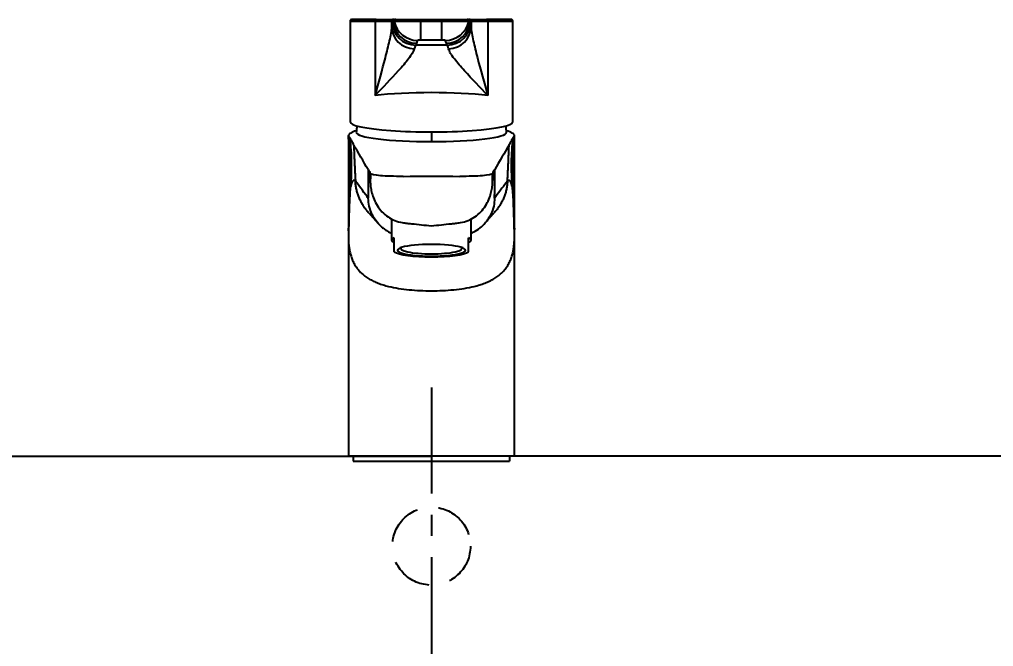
# Model space of a CAD drawing. Extents: x 0 to 3651, y -181 to 2100.
# Drawn here: x 600.1 to 887.4, y 587.1 to 772.1 of the extents above; entities that cross this region are included whole.
import ezdxf

# ---------------------------------------------------------------- set-up
doc = ezdxf.new("R2010")
doc.units = 0
doc.header["$LTSCALE"] = 25
doc.header["$MEASUREMENT"] = 0
doc.linetypes.add('CENTER', pattern=[2, 1.25, -0.25, 0.25, -0.25])
doc.linetypes.add('HIDDEN', pattern=[0.375, 0.25, -0.125])
doc.layers.get('0').update_dxf_attribs({"linetype": 'CONTINUOUS'})
doc.layers.get('DEFPOINTS').update_dxf_attribs({"linetype": 'CONTINUOUS'})
for name, color, linetype in [('1', 1, 'CONTINUOUS'), ('2', 2, 'CONTINUOUS'), ('3', 3, 'CONTINUOUS'), ('5', 5, 'CONTINUOUS')]:
    doc.layers.add(name, color=color, linetype=linetype)
doc.styles.get("Standard").update_dxf_attribs({"font": 'NanumGothic.ttf'})
doc.dimstyles.get("Standard").update_dxf_attribs({"dimtxt": 2.5, "dimasz": 2, "dimexe": 2, "dimexo": 1, "dimgap": 1.5, "dimtad": 1, "dimdec": 0, "dimlfac": 10, "dimrnd": 0.5, "dimzin": 0, "dimdsep": 46, "dimtxsty": 'Standard', "dimcen": 0, "dimclrt": 2, "dimadec": 0, "dimazin": 0, "dimtfac": 1, "dimtdec": 0, "dimtmove": 0, "dimatfit": 3, "dimfxl": 0, "dimtolj": 1, "dimtzin": 0, "dimarcsym": 0})

# ---------------------------------------------------------------- blocks, each defined once
blk = doc.blocks.new('*D19')
at = {"layer": '1', "color": 3, "lineweight": -2}
for p, q in [((1031.48, 643.26), (1274.85, 643.26)), ((1266.85, 627.26), (1266.85, 474.17)), ((1266.85, 349.26), (1266.85, 427.65)), ((754.39, 333.26), (1274.85, 333.26))]:
    blk.add_line(p, q, dxfattribs=at)
at = {"layer": '1', "color": 3}
for points in [[(1264.19, 627.26), (1269.52, 627.26), (1266.85, 643.26)], [(1264.19, 349.26), (1269.52, 349.26), (1266.85, 333.26)]]:
    blk.add_solid(points, dxfattribs=at)
at = {"layer": 'DEFPOINTS', "color": 0}
for p in [(1023.48, 643.26), (746.39, 333.26, 9.25), (1266.85, 333.26)]:
    blk.add_point(p, dxfattribs=at)
at = {"layer": '1', "color": 2, "insert": (1266.85, 450.91), "char_height": 28, "attachment_point": 5}
blk.add_mtext('\\A1;310', dxfattribs=at)

msp = doc.modelspace()

# ---------------------------------------------------------------- linework, layer by layer
at = {"ltscale": 0.5}
for p, q in [((746.11662, 643.26135), (697.11662, 643.26135)), ((744.68617, 643.26133), (698.54706, 643.26129)), ((698.54706, 643.26129), (698.54706, 641.78276)), ((744.68617, 643.26133), (744.68617, 641.78276))]:
    msp.add_line(p, q, dxfattribs=at)
at = {"color": 7, "linetype": 'HIDDEN'}
msp.add_line((704.13224, 643.26138), (704.13224, 643.26129), dxfattribs=at)
at = {"layer": '1', "color": 7, "linetype": 'Continuous'}
for p, q in [((697.61662, 771.567), (697.61662, 741.84659)), ((704.9955, 771.52342), (704.9955, 749.61411)), ((710.02139, 771.56716), (709.91371, 771.56694)), ((709.91371, 771.56694), (709.91371, 769.88591)), ((710.00151, 771.51496), (710.02139, 771.56716)), ((710.41368, 772.06764), (710.52135, 772.06785)), ((718.52545, 772.069), (718.52545, 771.46417)), ((718.52545, 772.069), (724.70778, 772.069)), ((718.52545, 765.93493), (718.52545, 771.46417)), ((724.70778, 771.46417), (718.52545, 771.46417)), ((724.70778, 772.069), (724.70778, 771.46417)), ((724.70778, 765.93493), (724.70778, 771.46417)), ((732.71188, 772.06785), (732.81955, 772.06764)), ((733.21185, 771.56716), (733.23172, 771.51496)), ((733.31952, 771.56694), (733.21185, 771.56716)), ((733.31952, 771.56694), (733.31952, 769.88591)), ((738.23773, 771.52342), (738.23773, 749.61411)), ((745.61662, 741.84659), (745.61662, 771.567)), ((717.21173, 765.0811), (717.00105, 764.52783)), ((724.70778, 765.93493), (718.52545, 765.93493)), ((726.23218, 764.52783), (726.02151, 765.0811)), ((721.61662, 738.9218), (721.61662, 736.05911)), ((709.86922, 713.20305), (709.86922, 706.96955)), ((733.36922, 706.96955), (733.36922, 713.20579)), ((710.66922, 703.56699), (710.66922, 707.70954)), ((732.56922, 703.56699), (732.56922, 707.70954)), ((712.61922, 704.77205), (712.61922, 704.51604)), ((730.61922, 704.51604), (730.61922, 704.77205)), ((698.54706, 641.78276), (744.68617, 641.78276))]:
    msp.add_line(p, q, dxfattribs=at)
at = {"layer": '1', "color": 1, "linetype": 'CENTER'}
msp.add_line((721.61662, 663.51135), (721.61662, 488.01135), dxfattribs=at)
at = {"layer": '1', "color": 7, "linetype": 'Continuous'}
for start, end in [(171.3782907, 176.268188), (3.731812, 8.6217093)]:
    msp.add_arc((721.61662, 737.33528), 22.19637, start, end, dxfattribs=at)
for centre, major_axis, ratio, start_param, end_param in [((721.61662, 772.067), (-23.5, 0), 0.000022, 5.47740194, 7.374729491), ((721.61662, 771.567), (-24, 0), 0.002517, 6.28316677, 7.088968674), ((705.34178, 771.56738), (0.00001, -0.5), 0.695239, 3.141561875, 4.800401043), ((693.91476, 771.56765), (-16, 0), 0.003831, 2.335809286, 3.130131837), ((693.91476, 772.06765), (-16.5, 0), 0.000022, 2.335809287, 3.130131837), ((710.4137, 771.56764), (0.00097, -0.5), 0.999935, 3.139694378, 4.711835315), ((717.00105, 771.52474), (6.54179, -2.49099), 0.999493, 3.506988499, 5.07605031), ((710.52138, 771.56785), (0.00097, -0.5), 0.999935, 3.139694378, 4.711835315), ((717.01747, 771.56784), (-7.4253, 0.16584), 0.062803, 0.343077868, 0.420223192), ((710.73238, 771.56822), (0.00081, -0.5), 0.999907, 3.140029813, 4.789267394), ((717.21173, 772.078), (6.54179, -2.49099), 0.999493, 3.584133825, 5.07605031), ((717.0174, 772.06784), (-6.95588, -0.00172), 0.00065, 5.840394466, 5.917540187), ((711.11435, 771.56883), (0.00079, -0.5), 0.999901, 3.14007326, 4.91690311), ((717.47612, 772.89908), (6.7701, -1.77924), 0.999527, 3.604908181, 4.969270018), ((725.75712, 772.89908), (-6.7701, -1.77924), 0.999527, 1.313915289, 2.678277126), ((726.02151, 772.078), (-6.54179, -2.49099), 0.999493, 1.207134997, 2.699051483), ((726.23218, 771.52474), (-6.54179, -2.49099), 0.999493, 1.207134997, 2.776196808), ((732.11889, 771.56883), (0.00079, 0.5), 0.999901, 4.507873083, 6.284702932), ((721.61662, 772.067), (-23.5, 0), 0.000022, 2.038834006, 3.947376021), ((732.50085, 771.56822), (0.00081, 0.5), 0.999907, 4.635509709, 6.284747289), ((726.21583, 772.06784), (-6.95588, 0.00172), 0.00065, 3.507237773, 3.584383495), ((732.71186, 771.56785), (0.00097, 0.5), 0.999935, 4.712943228, 6.285084165), ((749.31847, 772.06765), (-16.5, 0), 0.000022, 0.011460816, 0.805783366), ((732.81953, 771.56764), (0.00097, 0.5), 0.999935, 4.712943228, 6.285084165), ((726.21577, 771.56784), (-7.4253, -0.16584), 0.062803, 2.721369461, 2.798514785), ((749.31847, 771.56765), (-16, 0), 0.003831, 0.011460816, 0.805783367), ((737.89146, 771.56738), (-0.00001, -0.5), 0.695239, 1.482784264, 3.141623432), ((721.61662, 771.567), (-24, 0), 0.002517, 2.335809286, 3.141611191), ((716.91325, 769.89569), (6.99736, -0.19218), 0.930294, 3.172608166, 4.687010237), ((726.31998, 769.89569), (-6.99736, -0.19218), 0.930294, 1.59617507, 3.110577141), ((721.61662, 763.3319), (-40, 0), 0.030099, 4.59674225, 4.82803571), ((721.61662, 747.33898), (-24, 0), 0.131412, 3.947376021, 5.47740194), ((721.61662, 741.84659), (-24, 0), 0.121869, 0, 3.141592654), ((721.61662, 738.75852), (-22.15, 0), 0.121869, 6.27528229, 7.853981634), ((721.61662, 738.75852), (22.15, 0), 0.121869, 4.71238898, 6.291088324), ((721.61922, 706.96955), (-11.75, 0), 0.173648, 5.912046397, 6.654324217), ((721.61922, 706.96955), (-11.75, 0), 0.173648, 2.770453744, 3.512731564), ((721.61922, 704.01512), (-10, 0), 0.173648, 4.71238898, 7.853981634), ((721.61922, 704.51604), (-9, 0), 0.173648, 6.076085735, 7.853981634), ((721.61922, 704.01512), (10, 0), 0.173648, 4.71238898, 7.853981634), ((721.61922, 704.51604), (9, 0), 0.173648, 4.71238898, 6.490284879), ((721.61922, 704.01512), (-11.25, 0), 0.173648, 0.231456412, 1.570796327), ((721.61922, 704.01512), (11.25, 0), 0.173648, 4.71238898, 6.051728895)]:
    msp.add_ellipse(centre, major_axis=major_axis, ratio=ratio, start_param=start_param, end_param=end_param, dxfattribs=at)
for points, knots in [([(697.96872, 772.04376), (697.94298, 772.03613), (697.87761, 772.01085), (697.76481, 771.93489), (697.66357, 771.8001), (697.61397, 771.65963), (697.62065, 771.5809), (697.62389, 771.56098)], [0, 0, 0, 0, 0.124593274, 0.330708194, 0.627587225, 0.907042563, 1, 1, 1, 1]), ([(710.62495, 771.46651), (710.55435, 771.47753), (710.48471, 771.48854), (710.35461, 771.50938), (710.29397, 771.5192), (710.23394, 771.52901)], [0, 0, 0, 0, 0.528779335, 0.528779335, 1, 1, 1, 1]), ([(718.52545, 771.46417), (716.45244, 771.46417), (714.4221, 771.4644), (711.52202, 771.46523), (710.6542, 771.46586), (710.62495, 771.46651)], [0, 0, 0, 0, 0.5, 0.5, 1, 1, 1, 1]), ([(710.73235, 772.06822), (710.7916, 772.06832), (710.85116, 772.06841), (710.97834, 772.06862), (711.04604, 772.06873), (711.11432, 772.06883)], [0, 0, 0, 0, 0.47122097, 0.47122097, 1, 1, 1, 1]), ([(711.11432, 772.06883), (711.14166, 772.06888), (711.94933, 772.06892), (714.67048, 772.06898), (716.57773, 772.069), (718.52545, 772.069)], [0, 0, 0, 0, 0.5, 0.5, 1, 1, 1, 1]), ([(724.70778, 772.069), (726.6555, 772.069), (728.55837, 772.06898), (731.28209, 772.06892), (732.09157, 772.06888), (732.11891, 772.06883)], [0, 0, 0, 0, 0.5, 0.5, 1, 1, 1, 1]), ([(732.60828, 771.46651), (732.57904, 771.46586), (731.71805, 771.46524), (728.82179, 771.4644), (726.78043, 771.46417), (724.70778, 771.46417)], [0, 0, 0, 0, 0.5, 0.5, 1, 1, 1, 1]), ([(732.11891, 772.06883), (732.17976, 772.06874), (732.24015, 772.06864), (732.36752, 772.06844), (732.43439, 772.06833), (732.50088, 772.06822)], [0, 0, 0, 0, 0.471220972, 0.471220972, 1, 1, 1, 1]), ([(732.99929, 771.52901), (732.93193, 771.518), (732.86381, 771.50698), (732.73335, 771.48615), (732.6712, 771.47633), (732.60828, 771.46651)], [0, 0, 0, 0, 0.528778721, 0.528778721, 1, 1, 1, 1]), ([(745.60847, 771.56709), (745.61208, 771.60103), (745.61129, 771.68838), (745.55875, 771.81456), (745.47479, 771.92342), (745.38443, 771.99311), (745.30893, 772.03115), (745.26453, 772.04408), (745.24981, 772.04756)], [0, 0, 0, 0, 0.153365259, 0.406483319, 0.611954428, 0.785582156, 0.930363722, 1, 1, 1, 1]), ([(704.9955, 749.61411), (706.09419, 753.40452), (707.12082, 757.23007), (708.49688, 762.52008), (708.93019, 764.22545), (709.62869, 767.36863), (709.89421, 768.77453), (709.91371, 769.88591)], [0, 0, 0, 0, 0.5, 0.5, 0.75, 0.75, 1, 1, 1, 1]), ([(733.31952, 769.88591), (733.33902, 768.77453), (733.60454, 767.36863), (734.30304, 764.22545), (734.73635, 762.52008), (736.11241, 757.23007), (737.13904, 753.40452), (738.23773, 749.61411)], [0, 0, 0, 0, 0.25, 0.25, 0.5, 0.5, 1, 1, 1, 1]), ([(717.47612, 765.90218), (717.43963, 765.76334), (717.39893, 765.6245), (717.31053, 765.3508), (717.26307, 765.21595), (717.21173, 765.0811)], [0, 0, 0, 0, 0.507283221, 0.507283221, 1, 1, 1, 1]), ([(718.52545, 765.93493), (718.51066, 765.93493), (718.49586, 765.93492), (718.3699, 765.93475), (718.2581, 765.93402), (718.05106, 765.93156), (717.95313, 765.92979), (717.77972, 765.92539), (717.70293, 765.92269), (717.57922, 765.91664), (717.53246, 765.91318), (717.48659, 765.9072), (717.47677, 765.90468), (717.47612, 765.90218)], [0, 0, 0, 0, 0.026090611, 0.026090611, 0.22514522, 0.22514522, 0.424804023, 0.424804023, 0.632121189, 0.632121189, 0.850642339, 0.850642339, 1, 1, 1, 1]), ([(725.75712, 765.90218), (725.75617, 765.90579), (725.73587, 765.90945), (725.65607, 765.91657), (725.59248, 765.92009), (725.4327, 765.92607), (725.33516, 765.92865), (725.12436, 765.93244), (725.00913, 765.93376), (724.83106, 765.93476), (724.76929, 765.93493), (724.70778, 765.93493)], [0, 0, 0, 0, 0.216993564, 0.216993564, 0.450628165, 0.450628165, 0.677028596, 0.677028596, 0.89123323, 0.89123323, 1, 1, 1, 1]), ([(726.02151, 765.0811), (725.96864, 765.21994), (725.91989, 765.35877), (725.83197, 765.63247), (725.79256, 765.76733), (725.75712, 765.90218)], [0, 0, 0, 0, 0.507283213, 0.507283213, 1, 1, 1, 1]), ([(716.55696, 763.39306), (716.36979, 762.63768), (715.71534, 761.6073), (713.98838, 759.33666), (712.94298, 758.13474), (709.63674, 754.50048), (707.21324, 752.03832), (704.9955, 749.61411)], [0, 0, 0, 0, 0.25, 0.25, 0.5, 0.5, 1, 1, 1, 1]), ([(738.23773, 749.61411), (736.01999, 752.03832), (733.59649, 754.50048), (730.29025, 758.13474), (729.24486, 759.33666), (727.5179, 761.6073), (726.86344, 762.63768), (726.67627, 763.39306)], [0, 0, 0, 0, 0.5, 0.5, 0.75, 0.75, 1, 1, 1, 1])]:
    msp.add_open_spline(points, degree=3, knots=knots, dxfattribs=at)
for points in [[(709.91371, 769.88591), (709.94126, 770.88892), (709.97052, 771.43357), (710.00151, 771.51496)], [(733.23172, 771.51496), (733.26271, 771.43357), (733.29197, 770.88892), (733.31952, 769.88591)], [(717.00105, 764.52783), (716.8733, 764.47067), (716.72934, 764.08879), (716.55696, 763.39306)], [(726.67627, 763.39306), (726.50389, 764.08879), (726.35994, 764.47067), (726.23218, 764.52783)]]:
    msp.add_open_spline(points, degree=3, dxfattribs=at)
at = {"layer": '2', "color": 7, "linetype": 'HIDDEN', "ltscale": 2}
msp.add_circle((721.61662, 616.76135), 11.5, dxfattribs=at)
at = {"layer": '3', "color": 7}
for p in [(435.75217, 643.26135), (1007.48106, 643.26135)]:
    msp.add_line(p, (721.61662, 643.26135), dxfattribs=at)
at = {"layer": '5', "color": 7, "linetype": 'Continuous'}
for p, q in [((697.12662, 736.73793), (697.12662, 710.58534)), ((746.10662, 710.58534), (746.10662, 736.73783)), ((697.11662, 708.12001), (697.11662, 643.26135)), ((746.11662, 643.26135), (746.11662, 708.12001))]:
    msp.add_line(p, q, dxfattribs=at)
for centre, major_axis, ratio, start_param, end_param in [((721.61661, 401.74014), (-275.13706, 605.08517), 0.19969, 5.188366341, 5.202485322), ((721.61657, 401.73923), (-275.13738, -605.08626), 0.199691, 4.222292031, 4.236410992), ((727.54353, 295.25378), (-308.85567, 729.1077), 0.215241, 5.251623018, 5.252138446), ((721.85884, 406.06874), (-273.59727, -599.90294), 0.198909, 4.24099972, 4.241597583)]:
    msp.add_ellipse(centre, major_axis=major_axis, ratio=ratio, start_param=start_param, end_param=end_param, dxfattribs=at)
for points, knots in [([(699.52961, 739.30317), (699.50411, 739.29479), (698.77002, 739.0535), (697.64974, 738.57913), (697.08198, 738.03308), (697.11537, 737.70959), (697.21214, 737.56647), (697.29128, 737.47216), (697.44496, 737.2699), (697.56489, 737.08985), (697.65293, 736.9577)], [0, 0, 0, 0, 0.009640186, 0.277537898, 0.544008045, 0.678609445, 0.712369927, 0.746135578, 0.813663, 1, 1, 1, 1]), ([(745.5803, 736.9577), (745.66834, 737.08985), (745.78828, 737.2699), (745.94195, 737.47216), (746.02109, 737.56647), (746.11786, 737.70959), (746.15125, 738.03308), (745.5835, 738.57913), (744.46321, 739.0535), (743.72912, 739.29479), (743.70362, 739.30317)], [0, 0, 0, 0, 0.186337, 0.253864422, 0.287630073, 0.321390555, 0.455991955, 0.722462102, 0.990359814, 1, 1, 1, 1]), ([(697.16023, 736.9009), (697.13675, 736.84343), (697.12555, 736.7862), (697.12828, 736.65078), (697.1531, 736.57376), (697.20715, 736.49275), (697.21352, 736.48376), (697.22699, 736.4656), (697.2341, 736.48487), (697.25632, 736.22157), (697.26947, 735.82585), (697.31006, 734.74266), (697.33899, 733.96799), (697.37131, 733.20328)], [0, 0, 0, 0, 0.26691046, 0.26691046, 0.63345523, 0.63345523, 0.679273326, 0.679273326, 0.725091423, 0.725091423, 0.816727615, 0.816727615, 1, 1, 1, 1]), ([(697.65293, 736.9577), (697.69026, 736.8981), (697.84799, 736.64626), (698.0386, 736.29572), (698.241, 735.90758), (698.44077, 735.51911), (698.60417, 735.22874), (698.7131, 735.03516)], [0, 0, 0, 0, 0.093674994, 0.39577932, 0.546834463, 0.697889657, 1, 1, 1, 1]), ([(697.83418, 722.83206), (697.87441, 723.32644), (697.91732, 723.88514), (697.98842, 725.05058), (698.01746, 725.66406), (698.08011, 727.49425), (698.09312, 728.71628), (698.06273, 731.16678), (698.01775, 732.4089), (697.87578, 734.76398), (697.77768, 735.88835), (697.65298, 736.95778)], [0, 0, 0, 0, 0.125, 0.125, 0.25, 0.25, 0.5, 0.5, 0.75, 0.75, 1, 1, 1, 1]), ([(744.52013, 735.03516), (744.62906, 735.22874), (744.79246, 735.51911), (744.99223, 735.90758), (745.19464, 736.29572), (745.38524, 736.64626), (745.54297, 736.8981), (745.5803, 736.9577)], [0, 0, 0, 0, 0.302110343, 0.453165537, 0.60422068, 0.906325006, 1, 1, 1, 1]), ([(745.58025, 736.95778), (745.45556, 735.88835), (745.35746, 734.76398), (745.21549, 732.4089), (745.1705, 731.16678), (745.14011, 728.71628), (745.15313, 727.49425), (745.21578, 725.66406), (745.24482, 725.05058), (745.31592, 723.88514), (745.35882, 723.32644), (745.39905, 722.83206)], [0, 0, 0, 0, 0.25, 0.25, 0.5, 0.5, 0.75, 0.75, 0.875, 0.875, 1, 1, 1, 1]), ([(745.86192, 733.20328), (745.89424, 733.96799), (745.92318, 734.74266), (745.96377, 735.82585), (745.97691, 736.22157), (745.99914, 736.48487), (746.00625, 736.4656), (746.01971, 736.48376), (746.02608, 736.49275), (746.08013, 736.57376), (746.10496, 736.65078), (746.10768, 736.78617), (746.0965, 736.84335), (746.07305, 736.90077)], [0, 0, 0, 0, 0.183306278, 0.183306278, 0.274959417, 0.274959417, 0.320785986, 0.320785986, 0.366612556, 0.366612556, 0.733225112, 0.733225112, 1, 1, 1, 1]), ([(697.37131, 733.20328), (697.39452, 732.65398), (697.4046, 732.08951), (697.42166, 730.97065), (697.42703, 730.40976), (697.42793, 728.74779), (697.39347, 727.68891), (697.37011, 726.6177)], [0, 0, 0, 0, 0.25, 0.25, 0.5, 0.5, 1, 1, 1, 1]), ([(745.86312, 726.6177), (745.83977, 727.68891), (745.8053, 728.74779), (745.8062, 730.40976), (745.81158, 730.97065), (745.82863, 732.08951), (745.83871, 732.65398), (745.86192, 733.20328)], [0, 0, 0, 0, 0.5, 0.5, 0.75, 0.75, 1, 1, 1, 1]), ([(702.94566, 727.82977), (702.94342, 727.09445), (702.94159, 725.60816), (702.94582, 723.75686), (702.95282, 722.30828), (702.95963, 721.2453), (702.9664, 720.38503), (702.97194, 719.79939), (702.97435, 719.51827), (702.97556, 719.4028), (702.97599, 719.36914)], [0, 0, 0, 0, 0.254674071, 0.509348143, 0.636685179, 0.764022214, 0.89135925, 0.955027768, 0.986862027, 1, 1, 1, 1]), ([(740.25724, 719.36914), (740.25767, 719.4028), (740.25889, 719.51827), (740.26129, 719.79939), (740.26683, 720.38503), (740.2736, 721.2453), (740.28041, 722.30828), (740.28741, 723.75686), (740.29164, 725.60816), (740.28981, 727.09445), (740.28758, 727.82977)], [0, 0, 0, 0, 0.013137973, 0.044972232, 0.10864075, 0.235977786, 0.363314821, 0.490651857, 0.745325929, 1, 1, 1, 1]), ([(697.37011, 726.6177), (697.33413, 724.9671), (697.31206, 723.30046), (697.28548, 719.936), (697.28115, 718.23983), (697.26306, 714.86355), (697.25299, 713.16229), (697.21099, 711.14758), (697.2008, 710.73576), (697.17548, 710.26543), (697.16436, 710.14103), (697.14436, 710.09446), (697.13674, 710.16121), (697.12806, 710.345), (697.12612, 710.45284), (697.12621, 710.57369)], [0, 0, 0, 0, 0.276132523, 0.276132523, 0.552265045, 0.552265045, 0.828397568, 0.828397568, 0.897430699, 0.897430699, 0.931947264, 0.931947264, 0.96646383, 0.96646383, 1, 1, 1, 1]), ([(699.19503, 724.3443), (699.17926, 724.36305), (699.14785, 724.39878), (699.09955, 724.44808), (699.0485, 724.4942), (698.99316, 724.53689), (698.932, 724.57493), (698.86352, 724.60568), (698.79911, 724.62152), (698.74247, 724.62474), (698.69728, 724.62119), (698.64977, 724.61041), (698.58383, 724.58482), (698.49751, 724.52891), (698.39071, 724.41641), (698.30155, 724.28136), (698.23162, 724.14849), (698.16303, 723.99967), (698.07947, 723.78257), (697.98191, 723.46702), (697.90052, 723.14414), (697.85159, 722.91738), (697.83417, 722.83205)], [0, 0, 0, 0, 0.060401043, 0.120802086, 0.181203129, 0.241604173, 0.302005216, 0.362406259, 0.422807302, 0.453007824, 0.483208345, 0.513408867, 0.543609388, 0.604010431, 0.664411474, 0.724812518, 0.755013039, 0.785213561, 0.845614604, 0.906015647, 0.96641669, 1, 1, 1, 1]), ([(703.25568, 714.9017), (703.23108, 714.92787), (702.94397, 715.23553), (702.42188, 715.84489), (701.74546, 716.76732), (701.14212, 717.73593), (700.61261, 718.74749), (700.15951, 719.79931), (699.78542, 720.88824), (699.49467, 722.01105), (699.29055, 723.16355), (699.21617, 723.9486), (699.19503, 724.3443)], [0, 0, 0, 0, 0.01025482, 0.120226507, 0.230198193, 0.34016988, 0.450141567, 0.560113253, 0.67008494, 0.780056627, 0.890028313, 1, 1, 1, 1]), ([(702.97596, 719.36926), (702.86422, 719.52379), (702.75268, 719.67797), (702.0255, 720.68164), (701.41583, 721.51574), (700.26796, 723.02617), (699.72852, 723.70988), (699.19503, 724.3443)], [0, 0, 0, 0, 0.086715817, 0.086715817, 0.566384219, 0.566384219, 1, 1, 1, 1]), ([(703.57701, 724.05088), (703.61891, 723.49587), (703.69913, 722.43326), (704.05782, 720.7375), (704.65573, 718.95091), (705.63077, 717.07421), (707.00206, 715.29067), (708.74043, 713.80103), (710.78175, 712.66911), (712.27712, 712.34497), (713.03147, 712.18146)], [0, 0, 0, 0, 0.106283549, 0.203490978, 0.325122874, 0.455595475, 0.589497719, 0.729867048, 0.86372809, 1, 1, 1, 1]), ([(713.24533, 725.81035), (710.66056, 725.78126), (708.28876, 725.83717), (704.81995, 726.13595), (703.7966, 726.37412), (703.61769, 726.68032)], [0, 0, 0, 0, 0.5, 0.5, 1, 1, 1, 1]), ([(739.61554, 726.68032), (739.43663, 726.37412), (738.41328, 726.13595), (734.94447, 725.83717), (732.57267, 725.78126), (729.98791, 725.81035)], [0, 0, 0, 0, 0.5, 0.5, 1, 1, 1, 1]), ([(730.20176, 712.18146), (730.95611, 712.34497), (732.45148, 712.66911), (734.4928, 713.80103), (736.23118, 715.29067), (737.60247, 717.07421), (738.5775, 718.95091), (739.17541, 720.7375), (739.53411, 722.43326), (739.61432, 723.49587), (739.65622, 724.05088)], [0, 0, 0, 0, 0.13627191, 0.270132952, 0.410502281, 0.544404525, 0.674877126, 0.796509022, 0.893716451, 1, 1, 1, 1]), ([(744.0382, 724.3443), (744.01707, 723.9486), (743.94268, 723.16355), (743.73856, 722.01105), (743.44781, 720.88824), (743.07372, 719.79931), (742.62063, 718.74749), (742.09111, 717.73593), (741.48778, 716.76732), (740.81135, 715.84489), (740.28926, 715.23553), (740.00215, 714.92787), (739.97756, 714.9017)], [0, 0, 0, 0, 0.109971687, 0.219943373, 0.32991506, 0.439886747, 0.549858433, 0.65983012, 0.769801807, 0.879773493, 0.98974518, 1, 1, 1, 1]), ([(744.0382, 724.3443), (743.50471, 723.70988), (742.96527, 723.02617), (741.8174, 721.51574), (741.20773, 720.68164), (740.48055, 719.67797), (740.36901, 719.52379), (740.25728, 719.36926)], [0, 0, 0, 0, 0.433615781, 0.433615781, 0.913284183, 0.913284183, 1, 1, 1, 1]), ([(745.39906, 722.83205), (745.38164, 722.91738), (745.33271, 723.14414), (745.25132, 723.46702), (745.15376, 723.78257), (745.07021, 723.99967), (745.00162, 724.14849), (744.93168, 724.28136), (744.84252, 724.41641), (744.73573, 724.52891), (744.6494, 724.58482), (744.58346, 724.61041), (744.53595, 724.62119), (744.49076, 724.62474), (744.43413, 724.62152), (744.36972, 724.60568), (744.30123, 724.57493), (744.24007, 724.53689), (744.18473, 724.4942), (744.13369, 724.44808), (744.08539, 724.39878), (744.05397, 724.36305), (744.0382, 724.3443)], [0, 0, 0, 0, 0.03358331, 0.093984353, 0.154385396, 0.214786439, 0.244986961, 0.275187482, 0.335588526, 0.395989569, 0.456390612, 0.486591133, 0.516791655, 0.546992176, 0.577192698, 0.637593741, 0.697994784, 0.758395827, 0.818796871, 0.879197914, 0.939598957, 1, 1, 1, 1]), ([(746.10702, 710.56848), (746.10705, 710.44975), (746.10511, 710.34369), (746.09649, 710.16121), (746.08888, 710.09446), (746.06887, 710.14103), (746.05776, 710.26543), (746.03244, 710.73576), (746.02225, 711.14758), (745.98024, 713.16229), (745.97017, 714.86355), (745.95208, 718.23983), (745.94775, 719.936), (745.92117, 723.30046), (745.8991, 724.9671), (745.86312, 726.6177)], [0, 0, 0, 0, 0.033069867, 0.033069867, 0.067603086, 0.067603086, 0.102136305, 0.102136305, 0.171202743, 0.171202743, 0.447468495, 0.447468495, 0.723734248, 0.723734248, 1, 1, 1, 1]), ([(697.12474, 710.14139), (697.12364, 710.03218), (697.12452, 709.93556), (697.13416, 709.69054), (697.15422, 709.65919), (697.19706, 710.07826), (697.21548, 710.42237), (697.26501, 711.46479), (697.29287, 712.21871), (697.34946, 713.71214), (697.3773, 714.46296), (697.46001, 716.69859), (697.51142, 718.17272), (697.60888, 720.19951), (697.64581, 720.84291), (697.73107, 721.95558), (697.78044, 722.41709), (697.83417, 722.83201)], [0, 0, 0, 0, 0.033628913, 0.033628913, 0.102655419, 0.102655419, 0.171681926, 0.171681926, 0.309734938, 0.309734938, 0.44778795, 0.44778795, 0.723893975, 0.723893975, 0.861946988, 0.861946988, 1, 1, 1, 1]), ([(745.39906, 722.83201), (745.45279, 722.41709), (745.50216, 721.95558), (745.58742, 720.84291), (745.62435, 720.19951), (745.72181, 718.17272), (745.77323, 716.69859), (745.85594, 714.46296), (745.88377, 713.71214), (745.94036, 712.21871), (745.96822, 711.46479), (746.01775, 710.42237), (746.03618, 710.07826), (746.07901, 709.65919), (746.09908, 709.69054), (746.10876, 709.93666), (746.10962, 710.03482), (746.10845, 710.14587)], [0, 0, 0, 0, 0.137989692, 0.137989692, 0.275979384, 0.275979384, 0.551958767, 0.551958767, 0.689948459, 0.689948459, 0.827938151, 0.827938151, 0.896932997, 0.896932997, 0.965927843, 0.965927843, 1, 1, 1, 1]), ([(706.27498, 711.51234), (705.80328, 711.99025), (704.98707, 712.97429), (703.92929, 714.80547), (703.15304, 716.93746), (703.03405, 718.57138), (702.97596, 719.36914)], [0, 0, 0, 0, 0.230606311, 0.436995768, 0.72511041, 1, 1, 1, 1]), ([(740.25728, 719.36914), (740.19918, 718.57138), (740.08019, 716.93746), (739.30394, 714.80547), (738.22299, 712.93418), (737.36321, 711.91033), (736.84443, 711.39859), (736.83652, 711.39082)], [0, 0, 0, 0, 0.269581074, 0.552131804, 0.754535582, 0.996265886, 1, 1, 1, 1]), ([(705.76297, 712.0661), (705.87548, 711.93449), (706.14819, 711.63548), (706.70492, 711.0846), (707.45129, 710.45049), (708.43349, 709.76185), (709.29129, 709.28968), (709.81605, 709.05799), (709.9042, 709.02057)], [0, 0, 0, 0, 0.129188082, 0.285112375, 0.471144883, 0.690724284, 0.948430387, 1, 1, 1, 1]), ([(713.03147, 712.18146), (713.51238, 712.11305), (714.3995, 711.98686), (715.29034, 711.88945), (715.69838, 711.84577), (715.72217, 711.84322), (715.74597, 711.84068), (715.76976, 711.83814), (717.71871, 711.62976), (719.66766, 711.42138), (721.61662, 711.213)], [0, 0, 0, 0, 0.542099264, 1, 1, 1, 1.026700563, 1.026700563, 1.026700563, 3.213781817, 3.213781817, 3.213781817, 3.213781817]), ([(721.61662, 711.21301), (723.56531, 711.42135), (725.514, 711.6297), (727.46269, 711.83805), (727.4864, 711.84058), (727.51011, 711.84312), (727.53382, 711.84565), (727.94221, 711.88937), (728.8334, 711.98681), (729.72086, 712.11305), (730.20176, 712.18146)], [-2.212541124, -2.212541124, -2.212541124, -2.212541124, -0.026597588, -0.026597588, -0.026597588, 0, 0, 0, 0.458114092, 1, 1, 1, 1]), ([(733.33491, 709.00994), (733.5479, 709.10388), (734.49619, 709.57119), (735.9887, 710.53839), (737.0273, 711.54466), (737.47027, 712.0661)], [0, 0, 0, 0, 0.128317924, 0.584152365, 1, 1, 1, 1]), ([(697.11657, 708.09631), (697.11628, 707.76193), (697.12993, 706.92802), (697.21414, 705.62848), (697.40345, 704.21797), (697.69567, 702.86936), (698.09963, 701.58856), (698.6222, 700.3812), (699.26972, 699.25271), (700.04612, 698.20761), (700.95397, 697.24953), (701.99251, 696.3805), (703.15929, 695.60129), (704.44895, 694.91077), (705.85488, 694.30692), (707.36775, 693.78583), (708.44096, 693.49076), (708.99186, 693.35549)], [0, 0, 0, 0, 0.044890147, 0.113112279, 0.181334412, 0.249556544, 0.317778676, 0.386000809, 0.454222941, 0.522445073, 0.590667206, 0.658889338, 0.727111471, 0.795333603, 0.863555735, 0.931777868, 1, 1, 1, 1]), ([(734.24137, 693.35549), (734.79227, 693.49076), (735.86549, 693.78583), (737.37835, 694.30692), (738.78429, 694.91077), (740.07395, 695.60129), (741.24073, 696.3805), (742.27926, 697.24953), (743.18711, 698.20761), (743.96351, 699.25271), (744.61103, 700.3812), (745.1336, 701.58856), (745.53756, 702.86936), (745.82978, 704.21797), (746.01909, 705.62848), (746.10503, 706.95466), (746.11781, 707.81677), (746.11647, 708.17947)], [0, 0, 0, 0, 0.067969413, 0.135938825, 0.203908238, 0.271877651, 0.339847064, 0.407816476, 0.475785889, 0.543755302, 0.611724715, 0.679694127, 0.74766354, 0.815632953, 0.883602366, 0.951571778, 1, 1, 1, 1])]:
    msp.add_open_spline(points, degree=3, knots=knots, dxfattribs=at)
for points, degree in [([(697.10817, 737.82108), (697.1032, 736.73802)], 1), ([(697.37131, 733.20328), (697.56035, 734.45845), (697.65438, 735.71193), (697.65298, 736.95772)], 3), ([(745.58025, 736.95772), (745.57885, 735.71193), (745.67289, 734.45845), (745.86192, 733.20328)], 3), ([(746.11484, 736.73802), (746.09314, 737.2787), (746.13358, 737.81912)], 2), ([(698.7131, 735.03516), (698.92156, 729.46469), (699.19504, 724.34423)], 2), ([(744.0382, 724.34423), (744.31168, 729.46469), (744.52013, 735.03516)], 2), ([(702.94566, 727.82977), (703.11028, 727.54836), (703.27491, 727.26682), (703.43956, 726.98515)], 3), ([(703.43956, 726.98515), (703.51039, 725.53623), (703.57701, 724.05088)], 2), ([(739.65622, 724.05088), (739.72284, 725.53623), (739.79368, 726.98515)], 2), ([(739.79368, 726.98515), (739.95832, 727.26682), (740.12295, 727.54836), (740.28758, 727.82977)], 3), ([(697.83418, 722.83215), (697.80356, 724.09088), (697.64855, 725.35536), (697.37011, 726.6177)], 3), ([(703.61769, 726.68032), (703.60711, 725.78477), (703.59404, 724.90222), (703.57701, 724.05088)], 3), ([(713.24533, 725.81035), (718.8012, 725.87287), (724.4291, 725.8729), (729.98791, 725.81035)], 3), ([(739.65622, 724.05088), (739.6392, 724.90222), (739.62612, 725.78477), (739.61554, 726.68032)], 3), ([(745.86312, 726.6177), (745.58468, 725.35536), (745.42967, 724.09088), (745.39905, 722.83215)], 3), ([(703.25055, 714.89489), (704.56876, 713.4791), (705.77078, 712.05672)], 2), ([(737.46245, 712.05672), (738.66448, 713.4791), (739.98268, 714.89489)], 2), ([(697.12739, 710.0035), (697.1167, 708.1598)], 1), ([(697.12249, 710.58714), (697.12974, 710.37441), (697.12326, 710.17408)], 2), ([(697.12887, 710.35334), (697.12761, 710.30776), (697.1266, 710.2636), (697.12585, 710.22103)], 3), ([(746.11653, 708.1598), (746.10534, 709.9169)], 1), ([(746.11363, 710.17877), (746.10265, 710.3743), (746.1069, 710.58254)], 2), ([(697.11678, 708.18291), (697.11667, 708.15402), (697.1166, 708.12515), (697.11657, 708.09631)], 3), ([(708.99186, 693.35549), (709.93164, 693.12471), (711.89445, 692.73448), (715.02878, 692.33823), (718.29069, 692.10987), (720.50798, 692.06021), (721.61662, 692.06021)], 3), ([(721.61662, 692.06021), (722.72526, 692.06021), (724.94254, 692.10987), (728.20445, 692.33823), (731.33878, 692.73448), (733.30159, 693.12471), (734.24137, 693.35549)], 3)]:
    msp.add_open_spline(points, degree=degree, dxfattribs=at)

# ---------------------------------------------------------------- dimensions: what is measured, and where the dimension line sits
at = {"layer": '1'}
dim = msp.add_linear_dim(base=(1266.85477, 333.26143), p1=(1023.48106, 643.26135), p2=(746.39183, 333.26143, 9.25406), angle=90, dimstyle='Standard', override={"dimscale": 0.8, "dimtxt": 35, "dimasz": 20, "dimexe": 10, "dimexo": 10, "dimgap": 10, "dimtih": 1, "dimtoh": 1, "dimlfac": 1, "dimzin": 8, "dimclrd": 3, "dimclre": 3, "dimarcsym": 1}, dxfattribs=at)
dim.commit()
dim.dimension.update_dxf_attribs({"geometry": '*D19', "text_midpoint": (1266.85477, 450.90922), "dimtype": 160})

doc.saveas('drawing.dxf')
